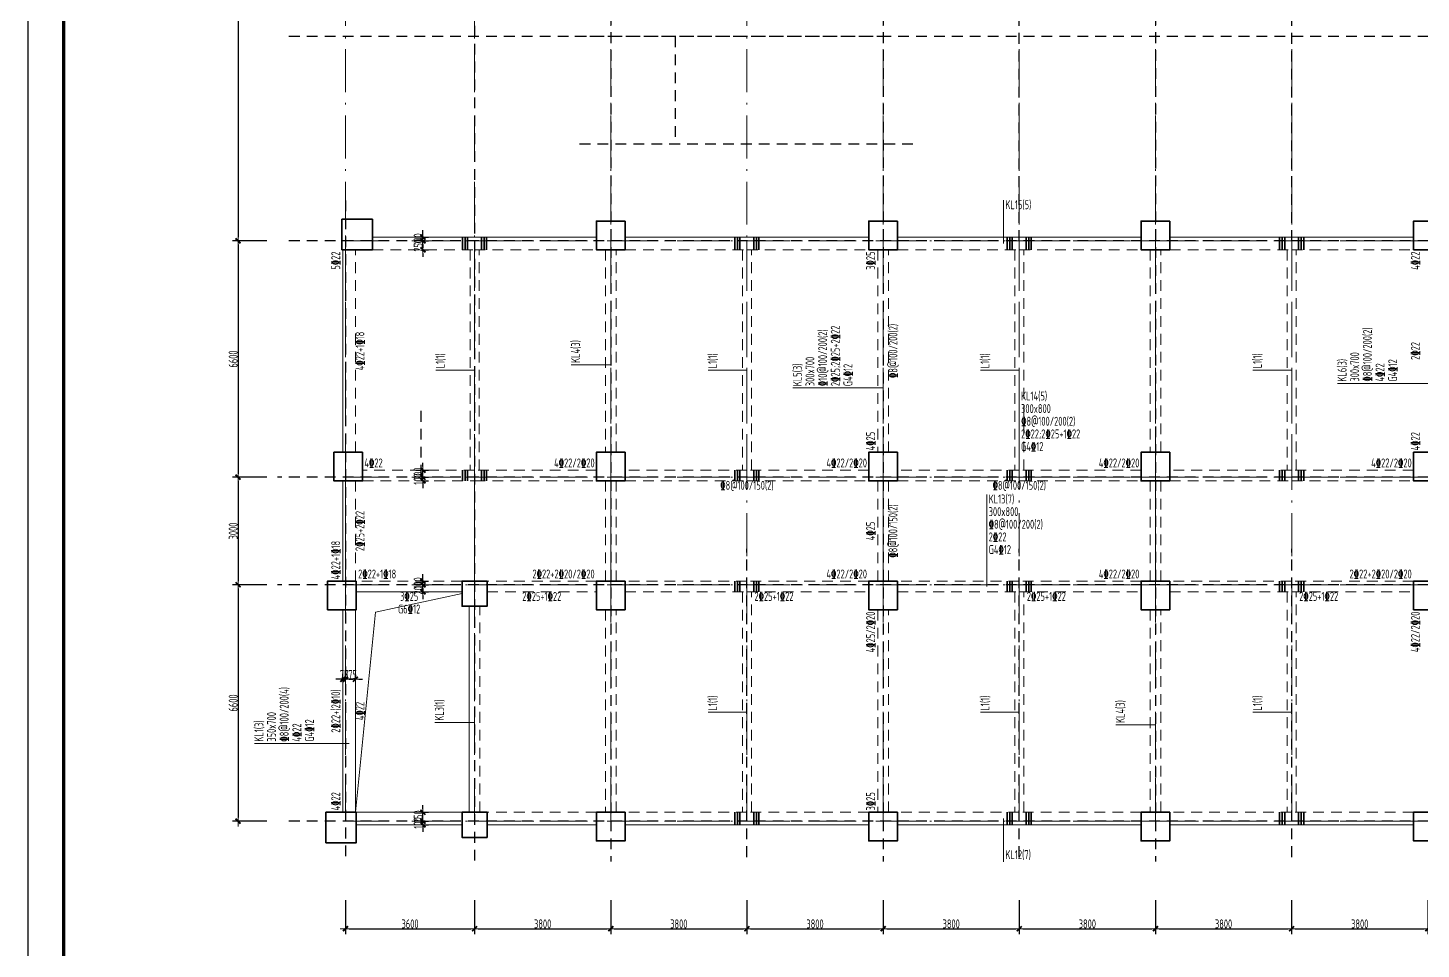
# Model space of a CAD drawing. Header units: millimetres. Extents: x 539196 to 807275, y 431843 to 1156631.
# Drawn here: x 669890 to 708768, y 616789 to 642502 of the extents above; entities that cross this region are included whole.
import ezdxf
from ezdxf.enums import TextEntityAlignment as Align

# ---------------------------------------------------------------- set-up
doc = ezdxf.new("R2010")
doc.units = ezdxf.units.MM
doc.header["$MEASUREMENT"] = 0
for name, pattern in [('DOTE', [2.42, 2, -0.2, 0.02, -0.2]), ('点划线', [1850, 1200, -300, 50, -300]), ('虚线', [500, 300, -200])]:
    doc.linetypes.add(name, pattern=pattern)
doc.layers.add('DOTE', color=1, linetype='DOTE')
doc.layers.add('PUB_TITLE', color=4, linetype='Continuous')
for name, color, linetype, lineweight in [('尺寸标注-梁', 3, 'Continuous', 18), ('板洞边线', 253, 'Continuous', 18), ('梁原位标注', 7, 'Continuous', 18), ('梁名称编号', 2, 'Continuous', 18), ('梁标注引线', 2, 'Continuous', 18), ('梁附加箍筋', 1, 'Continuous', 35), ('梁集中标注', 2, 'Continuous', 18), ('砼柱', 2, 'Continuous', 35), ('砼梁', 4, 'Continuous', 18), ('轴线', 9, '点划线', 18), ('轴线标注', 3, 'Continuous', 18)]:
    doc.layers.add(name, color=color, linetype=linetype, lineweight=lineweight)
doc.styles.add('样式 1_yjk_yjk_yjk_yjk_yjk_yjk_yjk', font='yjkeng.shx', dxfattribs={"width": 0.7, "bigfont": 'yjkchn.shx'})
doc.dimstyles.new('盈建科结构_yjk_yjk_yjk_yjk_yjk_yjk_yjk', dxfattribs={"dimscale": 100, "dimtxt": 2.5, "dimasz": 1, "dimexe": 1.5, "dimexo": 0.625, "dimgap": 0.1, "dimtad": 1, "dimdec": 0, "dimrnd": 1, "dimzin": 0, "dimdsep": 46, "dimtxsty": '样式 1_yjk_yjk_yjk_yjk_yjk_yjk_yjk', "dimblk": '_yjkbk', "dimblk1": 'ARCHTICK', "dimblk2": 'ARCHTICK', "dimcen": 0.09, "dimadec": 0, "dimazin": 0, "dimtfac": 1, "dimtdec": 4, "dimtix": 1, "dimtmove": 2, "dimatfit": 3, "dimfxl": 0, "dimtolj": 1, "dimtzin": 0, "dimarcsym": 0})

# ---------------------------------------------------------------- blocks, each defined once
blk = doc.blocks.new('_yjkbk')
blk.add_line((-1, 0), (1.5, 0))
blk.add_lwpolyline([(-0.7, -0.7, 0.5, 0.5, 0), (0.7, 0.7, 0.5, 0.5, 0)], format="xyseb")
blk = doc.blocks.new('*D137')
at = {"layer": 'Defpoints', "color": 0}
for p in [(678755, 624320), (678755, 624319), (679030, 624319)]:
    blk.add_point(p, dxfattribs=at)
at = {"layer": '尺寸标注-梁', "color": 0, "lineweight": -2}
for p, q in [((678755, 624319), (678755, 624470)), ((679030, 624319), (679030, 624470)), ((678655, 624320), (678555, 624320)), ((679030, 624320), (678755, 624320)), ((679130, 624320), (679230, 624320))]:
    blk.add_line(p, q, dxfattribs=at)
at = {"layer": '尺寸标注-梁', "color": 0, "lineweight": -2, "xscale": 100, "yscale": 100, "zscale": 100}
blk.add_blockref('_yjkbk', (678755, 624320), dxfattribs=at)
at = {"layer": '尺寸标注-梁', "color": 0, "lineweight": -2, "xscale": 100, "yscale": 100, "zscale": 100, "rotation": 180}
blk.add_blockref('_yjkbk', (679030, 624320), dxfattribs=at)
at = {"layer": '尺寸标注-梁', "color": 0, "insert": (678893, 624455), "char_height": 250, "attachment_point": 5, "style": '样式 1_yjk_yjk_yjk_yjk_yjk_yjk_yjk'}
blk.add_mtext('\\A1;275', dxfattribs=at)
blk = doc.blocks.new('_ARCHTICK')
at = {"color": 0, "linetype": 'ByBlock', "const_width": 0.15}
blk.add_lwpolyline([(-0.5, -0.5), (0.5, 0.5)], dxfattribs=at)
blk = doc.blocks.new('*D138')
at = {"layer": 'Defpoints', "color": 0}
for p in [(678680, 624320), (678680, 624319), (678755, 624319)]:
    blk.add_point(p, dxfattribs=at)
at = {"layer": '尺寸标注-梁', "color": 0, "lineweight": -2}
for p, q in [((678680, 624319), (678680, 624470)), ((678755, 624319), (678755, 624470)), ((678580, 624320), (678480, 624320)), ((678755, 624320), (678680, 624320)), ((678855, 624320), (678955, 624320))]:
    blk.add_line(p, q, dxfattribs=at)
at = {"layer": '尺寸标注-梁', "color": 0, "lineweight": -2, "xscale": 100, "yscale": 100, "zscale": 100}
blk.add_blockref('_yjkbk', (678680, 624320), dxfattribs=at)
at = {"layer": '尺寸标注-梁', "color": 0, "lineweight": -2, "xscale": 100, "yscale": 100, "zscale": 100, "rotation": 180}
blk.add_blockref('_yjkbk', (678755, 624320), dxfattribs=at)
at = {"layer": '尺寸标注-梁', "color": 0, "insert": (678718, 624455), "char_height": 250, "attachment_point": 5, "style": '样式 1_yjk_yjk_yjk_yjk_yjk_yjk_yjk'}
blk.add_mtext('\\A1;75', dxfattribs=at)
blk = doc.blocks.new('*D139')
at = {"layer": 'Defpoints', "color": 0}
for p in [(680915, 636559), (680916, 636559), (680915, 636309)]:
    blk.add_point(p, dxfattribs=at)
at = {"layer": '尺寸标注-梁', "color": 0, "lineweight": -2}
for p, q in [((680915, 636559), (681066, 636559)), ((680916, 636659), (680916, 636759)), ((680916, 636309), (680916, 636559)), ((680915, 636309), (681066, 636309)), ((680916, 636209), (680916, 636109))]:
    blk.add_line(p, q, dxfattribs=at)
at = {"layer": '尺寸标注-梁', "color": 0, "lineweight": -2, "xscale": 100, "yscale": 100, "zscale": 100}
for p, rotation in [((680916, 636559), 270), ((680916, 636309), 90)]:
    blk.add_blockref('_yjkbk', p, dxfattribs=dict(at, rotation=rotation))
at = {"layer": '尺寸标注-梁', "color": 0, "insert": (680781, 636434), "char_height": 250, "attachment_point": 5, "rotation": 90, "style": '样式 1_yjk_yjk_yjk_yjk_yjk_yjk_yjk'}
blk.add_mtext('\\A1;250', dxfattribs=at)
blk = doc.blocks.new('*D140')
at = {"layer": 'Defpoints', "color": 0}
for p in [(680915, 636659), (680915, 636559), (680916, 636659)]:
    blk.add_point(p, dxfattribs=at)
at = {"layer": '尺寸标注-梁', "color": 0, "lineweight": -2}
for p, q in [((680916, 636759), (680916, 636859)), ((680915, 636659), (681066, 636659)), ((680915, 636559), (681066, 636559)), ((680916, 636559), (680916, 636659)), ((680916, 636459), (680916, 636359))]:
    blk.add_line(p, q, dxfattribs=at)
at = {"layer": '尺寸标注-梁', "color": 0, "lineweight": -2, "xscale": 100, "yscale": 100, "zscale": 100}
for p, rotation in [((680916, 636659), 270), ((680916, 636559), 90)]:
    blk.add_blockref('_yjkbk', p, dxfattribs=dict(at, rotation=rotation))
at = {"layer": '尺寸标注-梁', "color": 0, "insert": (680781, 636609), "char_height": 250, "attachment_point": 5, "rotation": 90, "style": '样式 1_yjk_yjk_yjk_yjk_yjk_yjk_yjk'}
blk.add_mtext('\\A1;100', dxfattribs=at)
blk = doc.blocks.new('*D141')
at = {"layer": 'Defpoints', "color": 0}
for p in [(680915, 629959), (680915, 629859), (680916, 629959)]:
    blk.add_point(p, dxfattribs=at)
at = {"layer": '尺寸标注-梁', "color": 0, "lineweight": -2}
for p, q in [((680915, 629959), (681066, 629959)), ((680915, 629859), (681066, 629859)), ((680916, 630059), (680916, 630159)), ((680916, 629859), (680916, 629959)), ((680916, 629759), (680916, 629659))]:
    blk.add_line(p, q, dxfattribs=at)
at = {"layer": '尺寸标注-梁', "color": 0, "lineweight": -2, "xscale": 100, "yscale": 100, "zscale": 100}
for p, rotation in [((680916, 629959), 270), ((680916, 629859), 90)]:
    blk.add_blockref('_yjkbk', p, dxfattribs=dict(at, rotation=rotation))
at = {"layer": '尺寸标注-梁', "color": 0, "insert": (680781, 629909), "char_height": 250, "attachment_point": 5, "rotation": 90, "style": '样式 1_yjk_yjk_yjk_yjk_yjk_yjk_yjk'}
blk.add_mtext('\\A1;100', dxfattribs=at)
blk = doc.blocks.new('*D142')
at = {"layer": 'Defpoints', "color": 0}
for p in [(680915, 630159), (680915, 629959), (680916, 630159)]:
    blk.add_point(p, dxfattribs=at)
at = {"layer": '尺寸标注-梁', "color": 0, "lineweight": -2}
for p, q in [((680916, 630259), (680916, 630359)), ((680915, 630159), (681066, 630159)), ((680915, 629959), (681066, 629959)), ((680916, 629959), (680916, 630159)), ((680916, 629859), (680916, 629759))]:
    blk.add_line(p, q, dxfattribs=at)
at = {"layer": '尺寸标注-梁', "color": 0, "lineweight": -2, "xscale": 100, "yscale": 100, "zscale": 100}
for p, rotation in [((680916, 630159), 270), ((680916, 629959), 90)]:
    blk.add_blockref('_yjkbk', p, dxfattribs=dict(at, rotation=rotation))
at = {"layer": '尺寸标注-梁', "color": 0, "insert": (680781, 630059), "char_height": 250, "attachment_point": 5, "rotation": 90, "style": '样式 1_yjk_yjk_yjk_yjk_yjk_yjk_yjk'}
blk.add_mtext('\\A1;200', dxfattribs=at)
blk = doc.blocks.new('*D143')
at = {"layer": 'Defpoints', "color": 0}
for p in [(680915, 626959), (680915, 626759), (680916, 626959)]:
    blk.add_point(p, dxfattribs=at)
at = {"layer": '尺寸标注-梁', "color": 0, "lineweight": -2}
for p, q in [((680916, 627059), (680916, 627159)), ((680915, 626959), (681066, 626959)), ((680915, 626759), (681066, 626759)), ((680916, 626759), (680916, 626959)), ((680916, 626659), (680916, 626559))]:
    blk.add_line(p, q, dxfattribs=at)
at = {"layer": '尺寸标注-梁', "color": 0, "lineweight": -2, "xscale": 100, "yscale": 100, "zscale": 100}
for p, rotation in [((680916, 626959), 270), ((680916, 626759), 90)]:
    blk.add_blockref('_yjkbk', p, dxfattribs=dict(at, rotation=rotation))
at = {"layer": '尺寸标注-梁', "color": 0, "insert": (680781, 626859), "char_height": 250, "attachment_point": 5, "rotation": 90, "style": '样式 1_yjk_yjk_yjk_yjk_yjk_yjk_yjk'}
blk.add_mtext('\\A1;200', dxfattribs=at)
blk = doc.blocks.new('*D144')
at = {"layer": 'Defpoints', "color": 0}
for p in [(680915, 627059), (680915, 626959), (680916, 627059)]:
    blk.add_point(p, dxfattribs=at)
at = {"layer": '尺寸标注-梁', "color": 0, "lineweight": -2}
for p, q in [((680916, 627159), (680916, 627259)), ((680915, 627059), (681066, 627059)), ((680915, 626959), (681066, 626959)), ((680916, 626959), (680916, 627059)), ((680916, 626859), (680916, 626759))]:
    blk.add_line(p, q, dxfattribs=at)
at = {"layer": '尺寸标注-梁', "color": 0, "lineweight": -2, "xscale": 100, "yscale": 100, "zscale": 100}
for p, rotation in [((680916, 627059), 270), ((680916, 626959), 90)]:
    blk.add_blockref('_yjkbk', p, dxfattribs=dict(at, rotation=rotation))
at = {"layer": '尺寸标注-梁', "color": 0, "insert": (680781, 627009), "char_height": 250, "attachment_point": 5, "rotation": 90, "style": '样式 1_yjk_yjk_yjk_yjk_yjk_yjk_yjk'}
blk.add_mtext('\\A1;100', dxfattribs=at)
blk = doc.blocks.new('*D145')
at = {"layer": 'Defpoints', "color": 0}
for p in [(680915, 620359), (680915, 620259), (680916, 620359)]:
    blk.add_point(p, dxfattribs=at)
at = {"layer": '尺寸标注-梁', "color": 0, "lineweight": -2}
for p, q in [((680916, 620459), (680916, 620559)), ((680915, 620359), (681066, 620359)), ((680915, 620259), (681066, 620259)), ((680916, 620259), (680916, 620359)), ((680916, 620159), (680916, 620059))]:
    blk.add_line(p, q, dxfattribs=at)
at = {"layer": '尺寸标注-梁', "color": 0, "lineweight": -2, "xscale": 100, "yscale": 100, "zscale": 100}
for p, rotation in [((680916, 620359), 270), ((680916, 620259), 90)]:
    blk.add_blockref('_yjkbk', p, dxfattribs=dict(at, rotation=rotation))
at = {"layer": '尺寸标注-梁', "color": 0, "insert": (680781, 620309), "char_height": 250, "attachment_point": 5, "rotation": 90, "style": '样式 1_yjk_yjk_yjk_yjk_yjk_yjk_yjk'}
blk.add_mtext('\\A1;100', dxfattribs=at)
blk = doc.blocks.new('*D146')
at = {"layer": 'Defpoints', "color": 0}
for p in [(680915, 620609), (680916, 620609), (680915, 620359)]:
    blk.add_point(p, dxfattribs=at)
at = {"layer": '尺寸标注-梁', "color": 0, "lineweight": -2}
for p, q in [((680915, 620609), (681066, 620609)), ((680916, 620709), (680916, 620809)), ((680916, 620359), (680916, 620609)), ((680915, 620359), (681066, 620359)), ((680916, 620259), (680916, 620159))]:
    blk.add_line(p, q, dxfattribs=at)
at = {"layer": '尺寸标注-梁', "color": 0, "lineweight": -2, "xscale": 100, "yscale": 100, "zscale": 100}
for p, rotation in [((680916, 620609), 270), ((680916, 620359), 90)]:
    blk.add_blockref('_yjkbk', p, dxfattribs=dict(at, rotation=rotation))
at = {"layer": '尺寸标注-梁', "color": 0, "insert": (680781, 620484), "char_height": 250, "attachment_point": 5, "rotation": 90, "style": '样式 1_yjk_yjk_yjk_yjk_yjk_yjk_yjk'}
blk.add_mtext('\\A1;250', dxfattribs=at)
blk = doc.blocks.new('*D151')
at = {"layer": 'Defpoints', "color": 0}
for p in [(678755, 620359), (682355, 620359), (682355, 617359)]:
    blk.add_point(p, dxfattribs=at)
at = {"layer": '轴线标注', "color": 0, "lineweight": -2}
for p, q in [((678755, 618159), (678755, 617209)), ((682355, 618159), (682355, 617209)), ((678855, 617359), (682255, 617359))]:
    blk.add_line(p, q, dxfattribs=at)
at = {"layer": '轴线标注', "color": 0, "lineweight": -2, "xscale": 100, "yscale": 100, "zscale": 100, "rotation": 180}
blk.add_blockref('_yjkbk', (678755, 617359), dxfattribs=at)
at = {"layer": '轴线标注', "color": 0, "lineweight": -2, "xscale": 100, "yscale": 100, "zscale": 100}
blk.add_blockref('_yjkbk', (682355, 617359), dxfattribs=at)
at = {"layer": '轴线标注', "color": 0, "insert": (680555, 617494), "char_height": 250, "attachment_point": 5, "style": '样式 1_yjk_yjk_yjk_yjk_yjk_yjk_yjk'}
blk.add_mtext('\\A1;3600', dxfattribs=at)
blk = doc.blocks.new('*D153')
at = {"layer": 'Defpoints', "color": 0}
for p in [(682355, 620359), (686155, 620359), (686155, 617359)]:
    blk.add_point(p, dxfattribs=at)
at = {"layer": '轴线标注', "color": 0, "lineweight": -2}
for p, q in [((682355, 618159), (682355, 617209)), ((686155, 618159), (686155, 617209)), ((682455, 617359), (686055, 617359))]:
    blk.add_line(p, q, dxfattribs=at)
at = {"layer": '轴线标注', "color": 0, "lineweight": -2, "xscale": 100, "yscale": 100, "zscale": 100, "rotation": 180}
blk.add_blockref('_yjkbk', (682355, 617359), dxfattribs=at)
at = {"layer": '轴线标注', "color": 0, "lineweight": -2, "xscale": 100, "yscale": 100, "zscale": 100}
blk.add_blockref('_yjkbk', (686155, 617359), dxfattribs=at)
at = {"layer": '轴线标注', "color": 0, "insert": (684255, 617494), "char_height": 250, "attachment_point": 5, "style": '样式 1_yjk_yjk_yjk_yjk_yjk_yjk_yjk'}
blk.add_mtext('\\A1;3800', dxfattribs=at)
blk = doc.blocks.new('*D155')
at = {"layer": 'Defpoints', "color": 0}
for p in [(686155, 620359), (689955, 620359), (689955, 617359)]:
    blk.add_point(p, dxfattribs=at)
at = {"layer": '轴线标注', "color": 0, "lineweight": -2}
for p, q in [((686155, 618159), (686155, 617209)), ((689955, 618159), (689955, 617209)), ((686255, 617359), (689855, 617359))]:
    blk.add_line(p, q, dxfattribs=at)
at = {"layer": '轴线标注', "color": 0, "lineweight": -2, "xscale": 100, "yscale": 100, "zscale": 100, "rotation": 180}
blk.add_blockref('_yjkbk', (686155, 617359), dxfattribs=at)
at = {"layer": '轴线标注', "color": 0, "lineweight": -2, "xscale": 100, "yscale": 100, "zscale": 100}
blk.add_blockref('_yjkbk', (689955, 617359), dxfattribs=at)
at = {"layer": '轴线标注', "color": 0, "insert": (688055, 617494), "char_height": 250, "attachment_point": 5, "style": '样式 1_yjk_yjk_yjk_yjk_yjk_yjk_yjk'}
blk.add_mtext('\\A1;3800', dxfattribs=at)
blk = doc.blocks.new('*D157')
at = {"layer": 'Defpoints', "color": 0}
for p in [(689955, 620359), (693755, 620359), (693755, 617359)]:
    blk.add_point(p, dxfattribs=at)
at = {"layer": '轴线标注', "color": 0, "lineweight": -2}
for p, q in [((689955, 618159), (689955, 617209)), ((693755, 618159), (693755, 617209)), ((690055, 617359), (693655, 617359))]:
    blk.add_line(p, q, dxfattribs=at)
at = {"layer": '轴线标注', "color": 0, "lineweight": -2, "xscale": 100, "yscale": 100, "zscale": 100, "rotation": 180}
blk.add_blockref('_yjkbk', (689955, 617359), dxfattribs=at)
at = {"layer": '轴线标注', "color": 0, "lineweight": -2, "xscale": 100, "yscale": 100, "zscale": 100}
blk.add_blockref('_yjkbk', (693755, 617359), dxfattribs=at)
at = {"layer": '轴线标注', "color": 0, "insert": (691855, 617494), "char_height": 250, "attachment_point": 5, "style": '样式 1_yjk_yjk_yjk_yjk_yjk_yjk_yjk'}
blk.add_mtext('\\A1;3800', dxfattribs=at)
blk = doc.blocks.new('*D159')
at = {"layer": 'Defpoints', "color": 0}
for p in [(693755, 620359), (697555, 620359), (697555, 617359)]:
    blk.add_point(p, dxfattribs=at)
at = {"layer": '轴线标注', "color": 0, "lineweight": -2}
for p, q in [((693755, 618159), (693755, 617209)), ((697555, 618159), (697555, 617209)), ((693855, 617359), (697455, 617359))]:
    blk.add_line(p, q, dxfattribs=at)
at = {"layer": '轴线标注', "color": 0, "lineweight": -2, "xscale": 100, "yscale": 100, "zscale": 100, "rotation": 180}
blk.add_blockref('_yjkbk', (693755, 617359), dxfattribs=at)
at = {"layer": '轴线标注', "color": 0, "lineweight": -2, "xscale": 100, "yscale": 100, "zscale": 100}
blk.add_blockref('_yjkbk', (697555, 617359), dxfattribs=at)
at = {"layer": '轴线标注', "color": 0, "insert": (695655, 617494), "char_height": 250, "attachment_point": 5, "style": '样式 1_yjk_yjk_yjk_yjk_yjk_yjk_yjk'}
blk.add_mtext('\\A1;3800', dxfattribs=at)
blk = doc.blocks.new('*D161')
at = {"layer": 'Defpoints', "color": 0}
for p in [(697555, 620359), (701355, 620359), (701355, 617359)]:
    blk.add_point(p, dxfattribs=at)
at = {"layer": '轴线标注', "color": 0, "lineweight": -2}
for p, q in [((697555, 618159), (697555, 617209)), ((701355, 618159), (701355, 617209)), ((697655, 617359), (701255, 617359))]:
    blk.add_line(p, q, dxfattribs=at)
at = {"layer": '轴线标注', "color": 0, "lineweight": -2, "xscale": 100, "yscale": 100, "zscale": 100, "rotation": 180}
blk.add_blockref('_yjkbk', (697555, 617359), dxfattribs=at)
at = {"layer": '轴线标注', "color": 0, "lineweight": -2, "xscale": 100, "yscale": 100, "zscale": 100}
blk.add_blockref('_yjkbk', (701355, 617359), dxfattribs=at)
at = {"layer": '轴线标注', "color": 0, "insert": (699455, 617494), "char_height": 250, "attachment_point": 5, "style": '样式 1_yjk_yjk_yjk_yjk_yjk_yjk_yjk'}
blk.add_mtext('\\A1;3800', dxfattribs=at)
blk = doc.blocks.new('*D163')
at = {"layer": 'Defpoints', "color": 0}
for p in [(701355, 620359), (705155, 620359), (705155, 617359)]:
    blk.add_point(p, dxfattribs=at)
at = {"layer": '轴线标注', "color": 0, "lineweight": -2}
for p, q in [((701355, 618159), (701355, 617209)), ((705155, 618159), (705155, 617209)), ((701455, 617359), (705055, 617359))]:
    blk.add_line(p, q, dxfattribs=at)
at = {"layer": '轴线标注', "color": 0, "lineweight": -2, "xscale": 100, "yscale": 100, "zscale": 100, "rotation": 180}
blk.add_blockref('_yjkbk', (701355, 617359), dxfattribs=at)
at = {"layer": '轴线标注', "color": 0, "lineweight": -2, "xscale": 100, "yscale": 100, "zscale": 100}
blk.add_blockref('_yjkbk', (705155, 617359), dxfattribs=at)
at = {"layer": '轴线标注', "color": 0, "insert": (703255, 617494), "char_height": 250, "attachment_point": 5, "style": '样式 1_yjk_yjk_yjk_yjk_yjk_yjk_yjk'}
blk.add_mtext('\\A1;3800', dxfattribs=at)
blk = doc.blocks.new('*D165')
at = {"layer": 'Defpoints', "color": 0}
for p in [(705155, 620359), (708955, 620359), (708955, 617359)]:
    blk.add_point(p, dxfattribs=at)
at = {"layer": '轴线标注', "color": 0, "lineweight": -2}
for p, q in [((705155, 618159), (705155, 617209)), ((708955, 618159), (708955, 617209)), ((705255, 617359), (708855, 617359))]:
    blk.add_line(p, q, dxfattribs=at)
at = {"layer": '轴线标注', "color": 0, "lineweight": -2, "xscale": 100, "yscale": 100, "zscale": 100, "rotation": 180}
blk.add_blockref('_yjkbk', (705155, 617359), dxfattribs=at)
at = {"layer": '轴线标注', "color": 0, "lineweight": -2, "xscale": 100, "yscale": 100, "zscale": 100}
blk.add_blockref('_yjkbk', (708955, 617359), dxfattribs=at)
at = {"layer": '轴线标注', "color": 0, "insert": (707055, 617494), "char_height": 250, "attachment_point": 5, "style": '样式 1_yjk_yjk_yjk_yjk_yjk_yjk_yjk'}
blk.add_mtext('\\A1;3800', dxfattribs=at)
blk = doc.blocks.new('*D177')
at = {"layer": 'Defpoints', "color": 0}
for p in [(678755, 657559), (675755, 636559), (678755, 636559)]:
    blk.add_point(p, dxfattribs=at)
at = {"layer": '轴线标注', "color": 0, "lineweight": -2}
for p, q in [((676555, 657559), (675605, 657559)), ((675755, 657459), (675755, 636659)), ((676555, 636559), (675605, 636559))]:
    blk.add_line(p, q, dxfattribs=at)
at = {"layer": '轴线标注', "color": 0, "lineweight": -2, "xscale": 100, "yscale": 100, "zscale": 100}
for p, rotation in [((675755, 657559), 90), ((675755, 636559), 270)]:
    blk.add_blockref('_yjkbk', p, dxfattribs=dict(at, rotation=rotation))
at = {"layer": '轴线标注', "color": 0, "insert": (675620, 647059), "char_height": 250, "attachment_point": 5, "rotation": 90, "style": '样式 1_yjk_yjk_yjk_yjk_yjk_yjk_yjk'}
blk.add_mtext('\\A1;21000', dxfattribs=at)
blk = doc.blocks.new('*D179')
at = {"layer": 'Defpoints', "color": 0}
for p in [(678755, 636559), (675755, 629959), (678755, 629959)]:
    blk.add_point(p, dxfattribs=at)
at = {"layer": '轴线标注', "color": 0, "lineweight": -2}
for p, q in [((676555, 636559), (675605, 636559)), ((675755, 636459), (675755, 630059)), ((676555, 629959), (675605, 629959))]:
    blk.add_line(p, q, dxfattribs=at)
at = {"layer": '轴线标注', "color": 0, "lineweight": -2, "xscale": 100, "yscale": 100, "zscale": 100}
for p, rotation in [((675755, 636559), 90), ((675755, 629959), 270)]:
    blk.add_blockref('_yjkbk', p, dxfattribs=dict(at, rotation=rotation))
at = {"layer": '轴线标注', "color": 0, "insert": (675620, 633259), "char_height": 250, "attachment_point": 5, "rotation": 90, "style": '样式 1_yjk_yjk_yjk_yjk_yjk_yjk_yjk'}
blk.add_mtext('\\A1;6600', dxfattribs=at)
blk = doc.blocks.new('*D181')
at = {"layer": 'Defpoints', "color": 0}
for p in [(678755, 629959), (675755, 626959), (678755, 626959)]:
    blk.add_point(p, dxfattribs=at)
at = {"layer": '轴线标注', "color": 0, "lineweight": -2}
for p, q in [((676555, 629959), (675605, 629959)), ((675755, 629859), (675755, 627059)), ((676555, 626959), (675605, 626959))]:
    blk.add_line(p, q, dxfattribs=at)
at = {"layer": '轴线标注', "color": 0, "lineweight": -2, "xscale": 100, "yscale": 100, "zscale": 100}
for p, rotation in [((675755, 629959), 90), ((675755, 626959), 270)]:
    blk.add_blockref('_yjkbk', p, dxfattribs=dict(at, rotation=rotation))
at = {"layer": '轴线标注', "color": 0, "insert": (675620, 628459), "char_height": 250, "attachment_point": 5, "rotation": 90, "style": '样式 1_yjk_yjk_yjk_yjk_yjk_yjk_yjk'}
blk.add_mtext('\\A1;3000', dxfattribs=at)
blk = doc.blocks.new('*D183')
at = {"layer": 'Defpoints', "color": 0}
for p in [(678755, 626959), (675755, 620359), (678755, 620359)]:
    blk.add_point(p, dxfattribs=at)
at = {"layer": '轴线标注', "color": 0, "lineweight": -2}
for p, q in [((676555, 626959), (675605, 626959)), ((675755, 626859), (675755, 620459)), ((676555, 620359), (675605, 620359))]:
    blk.add_line(p, q, dxfattribs=at)
at = {"layer": '轴线标注', "color": 0, "lineweight": -2, "xscale": 100, "yscale": 100, "zscale": 100}
for p, rotation in [((675755, 626959), 90), ((675755, 620359), 270)]:
    blk.add_blockref('_yjkbk', p, dxfattribs=dict(at, rotation=rotation))
at = {"layer": '轴线标注', "color": 0, "insert": (675620, 623659), "char_height": 250, "attachment_point": 5, "rotation": 90, "style": '样式 1_yjk_yjk_yjk_yjk_yjk_yjk_yjk'}
blk.add_mtext('\\A1;6600', dxfattribs=at)
blk = doc.blocks.new('jzzw')
at = {"layer": 'DOTE', "color": 1, "linetype": '虚线'}
for p, q in [((928786, 890469), (928786, 834829)), ((932586, 852149), (932586, 890469)), ((936386, 890469), (936386, 834829)), ((940186, 852149), (940186, 890469)), ((917386, 873149), (917386, 834829)), ((921186, 872969), (921186, 834829)), ((952506, 857849), (912186, 857849)), ((928906, 857849), (920186, 857849)), ((922986, 857849), (922986, 854849)), ((929618, 854849), (920186, 854849)), ((913786, 853271), (913786, 834829)), ((913786, 853271), (913786, 834829)), ((913786, 853271), (913786, 834829)), ((952506, 852149), (912186, 852149)), ((915886, 847399), (915886, 845549)), ((952506, 845549), (911886, 845549)), ((952506, 845549), (911886, 845549)), ((924986, 834949), (924986, 843549)), ((932586, 834949), (932586, 843549)), ((940186, 834949), (940186, 843549)), ((952506, 842549), (911886, 842549)), ((952506, 842549), (911886, 842549)), ((952506, 835949), (912186, 835949)), ((952506, 835949), (912186, 835949)), ((952506, 835949), (912186, 835949)), ((952506, 835949), (912186, 835949))]:
    blk.add_line(p, q, dxfattribs=at)

msp = doc.modelspace()

# ---------------------------------------------------------------- linework, layer by layer
at = {"layer": 'PUB_TITLE'}
msp.add_lwpolyline([(669890.4, 600043), (729290.4, 600043), (729290.4, 684143), (669890.4, 684143)], close=True, dxfattribs=at)
at = {"layer": 'PUB_TITLE', "const_width": 100}
msp.add_lwpolyline([(670890.4, 601043), (728290.4, 601043), (728290.4, 681643), (670890.4, 681643)], close=True, dxfattribs=at)
at = {"layer": '板洞边线'}
for p, q in [((679055.4, 626259.2), (679055.4, 626759.2)), ((682005.4, 626716.3), (679591.7, 626198)), ((682005.4, 626759.2), (682005.4, 626716.3)), ((679030.4, 626259.2), (679055.4, 626259.2)), ((679591.7, 626198), (679030.4, 620609.2))]:
    msp.add_line(p, q, dxfattribs=at)
at = {"layer": '梁标注引线'}
for p, q in [((697118.4, 636484.2), (697118.4, 637691.7)), ((682355.4, 632948.6), (681272.9, 632948.6)), ((686155.4, 633101.1), (685047.9, 633101.1)), ((689955.4, 632948.6), (688872.9, 632948.6)), ((697555.4, 632948.6), (696472.9, 632948.6)), ((705155.4, 632948.6), (704072.9, 632948.6)), ((708955.4, 632579.4), (706436.9, 632579.4)), ((693755.4, 632451.5), (691236.9, 632451.5)), ((697555.4, 630009.2), (697555.4, 632352.7)), ((696650.6, 626909.2), (696650.6, 629477.7)), ((689955.4, 623398.6), (688872.9, 623398.6)), ((697555.4, 623398.6), (696472.9, 623398.6)), ((705155.4, 623398.6), (704072.9, 623398.6)), ((682355.4, 623114.5), (681247.9, 623114.5)), ((701355.4, 623051.1), (700247.9, 623051.1)), ((678855.4, 622529.4), (676211.9, 622529.4)), ((697118.4, 620434.2), (697118.4, 619226.7))]:
    msp.add_line(p, q, dxfattribs=at)
at = {"layer": '梁附加箍筋'}
for p, q in [((682020.4, 636309.2), (682020.4, 636659.2)), ((682090.4, 636309.2), (682090.4, 636659.2)), ((682160.4, 636309.2), (682160.4, 636659.2)), ((682550.4, 636309.2), (682550.4, 636659.2)), ((682620.4, 636309.2), (682620.4, 636659.2)), ((682690.4, 636309.2), (682690.4, 636659.2)), ((689620.4, 636309.2), (689620.4, 636659.2)), ((689690.4, 636309.2), (689690.4, 636659.2)), ((689760.4, 636309.2), (689760.4, 636659.2)), ((690150.4, 636309.2), (690150.4, 636659.2)), ((690220.4, 636309.2), (690220.4, 636659.2)), ((690290.4, 636309.2), (690290.4, 636659.2)), ((697220.4, 636309.2), (697220.4, 636659.2)), ((697290.4, 636309.2), (697290.4, 636659.2)), ((697360.4, 636309.2), (697360.4, 636659.2)), ((697750.4, 636309.2), (697750.4, 636659.2)), ((697820.4, 636309.2), (697820.4, 636659.2)), ((697890.4, 636309.2), (697890.4, 636659.2)), ((704820.4, 636309.2), (704820.4, 636659.2)), ((704890.4, 636309.2), (704890.4, 636659.2)), ((704960.4, 636309.2), (704960.4, 636659.2)), ((705350.4, 636309.2), (705350.4, 636659.2)), ((705420.4, 636309.2), (705420.4, 636659.2)), ((705490.4, 636309.2), (705490.4, 636659.2)), ((682020.4, 629859.2), (682020.4, 630159.2)), ((682090.4, 629859.2), (682090.4, 630159.2)), ((682160.4, 629859.2), (682160.4, 630159.2)), ((682550.4, 629859.2), (682550.4, 630159.2)), ((682620.4, 629859.2), (682620.4, 630159.2)), ((682690.4, 629859.2), (682690.4, 630159.2)), ((689620.4, 629859.2), (689620.4, 630159.2)), ((689690.4, 629859.2), (689690.4, 630159.2)), ((689760.4, 629859.2), (689760.4, 630159.2)), ((690150.4, 629859.2), (690150.4, 630159.2)), ((690220.4, 629859.2), (690220.4, 630159.2)), ((690290.4, 629859.2), (690290.4, 630159.2)), ((697220.4, 629859.2), (697220.4, 630159.2)), ((697290.4, 629859.2), (697290.4, 630159.2)), ((697360.4, 629859.2), (697360.4, 630159.2)), ((697750.4, 629859.2), (697750.4, 630159.2)), ((697820.4, 629859.2), (697820.4, 630159.2)), ((697890.4, 629859.2), (697890.4, 630159.2)), ((704820.4, 629859.2), (704820.4, 630159.2)), ((704890.4, 629859.2), (704890.4, 630159.2)), ((704960.4, 629859.2), (704960.4, 630159.2)), ((705350.4, 629859.2), (705350.4, 630159.2)), ((705420.4, 629859.2), (705420.4, 630159.2)), ((705490.4, 629859.2), (705490.4, 630159.2)), ((689620.4, 626759.2), (689620.4, 627059.2)), ((689690.4, 626759.2), (689690.4, 627059.2)), ((689760.4, 626759.2), (689760.4, 627059.2)), ((690150.4, 626759.2), (690150.4, 627059.2)), ((690220.4, 626759.2), (690220.4, 627059.2)), ((690290.4, 626759.2), (690290.4, 627059.2)), ((697220.4, 626759.2), (697220.4, 627059.2)), ((697290.4, 626759.2), (697290.4, 627059.2)), ((697360.4, 626759.2), (697360.4, 627059.2)), ((697750.4, 626759.2), (697750.4, 627059.2)), ((697820.4, 626759.2), (697820.4, 627059.2)), ((697890.4, 626759.2), (697890.4, 627059.2)), ((704820.4, 626759.2), (704820.4, 627059.2)), ((704890.4, 626759.2), (704890.4, 627059.2)), ((704960.4, 626759.2), (704960.4, 627059.2)), ((705350.4, 626759.2), (705350.4, 627059.2)), ((705420.4, 626759.2), (705420.4, 627059.2)), ((705490.4, 626759.2), (705490.4, 627059.2)), ((689620.4, 620259.2), (689620.4, 620609.2)), ((689690.4, 620259.2), (689690.4, 620609.2)), ((689760.4, 620259.2), (689760.4, 620609.2)), ((690150.4, 620259.2), (690150.4, 620609.2)), ((690220.4, 620259.2), (690220.4, 620609.2)), ((690290.4, 620259.2), (690290.4, 620609.2)), ((697220.4, 620259.2), (697220.4, 620609.2)), ((697290.4, 620259.2), (697290.4, 620609.2)), ((697360.4, 620259.2), (697360.4, 620609.2)), ((697750.4, 620259.2), (697750.4, 620609.2)), ((697820.4, 620259.2), (697820.4, 620609.2)), ((697890.4, 620259.2), (697890.4, 620609.2)), ((704820.4, 620259.2), (704820.4, 620609.2)), ((704890.4, 620259.2), (704890.4, 620609.2)), ((704960.4, 620259.2), (704960.4, 620609.2)), ((705350.4, 620259.2), (705350.4, 620609.2)), ((705420.4, 620259.2), (705420.4, 620609.2)), ((705490.4, 620259.2), (705490.4, 620609.2))]:
    msp.add_line(p, q, dxfattribs=at)
at = {"layer": '砼柱'}
for points in [[(679505.4, 637159.2), (678655.4, 637159.2), (678655.4, 636309.2), (679505.4, 636309.2)], [(686555.4, 637109.2), (685755.4, 637109.2), (685755.4, 636309.2), (686555.4, 636309.2)], [(694155.4, 637109.2), (693355.4, 637109.2), (693355.4, 636309.2), (694155.4, 636309.2)], [(701755.4, 637109.2), (700955.4, 637109.2), (700955.4, 636309.2), (701755.4, 636309.2)], [(709355.4, 637109.2), (708555.4, 637109.2), (708555.4, 636309.2), (709355.4, 636309.2)], [(679230.4, 630659.2), (678430.4, 630659.2), (678430.4, 629859.2), (679230.4, 629859.2)], [(686555.4, 630659.2), (685755.4, 630659.2), (685755.4, 629859.2), (686555.4, 629859.2)], [(694155.4, 630659.2), (693355.4, 630659.2), (693355.4, 629859.2), (694155.4, 629859.2)], [(701755.4, 630659.2), (700955.4, 630659.2), (700955.4, 629859.2), (701755.4, 629859.2)], [(709355.4, 630659.2), (708555.4, 630659.2), (708555.4, 629859.2), (709355.4, 629859.2)], [(679055.4, 627059.2), (678255.4, 627059.2), (678255.4, 626259.2), (679055.4, 626259.2)], [(682705.4, 627059.2), (682005.4, 627059.2), (682005.4, 626359.2), (682705.4, 626359.2)], [(686555.4, 627059.2), (685755.4, 627059.2), (685755.4, 626259.2), (686555.4, 626259.2)], [(694155.4, 627059.2), (693355.4, 627059.2), (693355.4, 626259.2), (694155.4, 626259.2)], [(701755.4, 627059.2), (700955.4, 627059.2), (700955.4, 626259.2), (701755.4, 626259.2)], [(709355.4, 627059.2), (708555.4, 627059.2), (708555.4, 626259.2), (709355.4, 626259.2)], [(679055.4, 620609.2), (678205.4, 620609.2), (678205.4, 619759.2), (679055.4, 619759.2)], [(682705.4, 620609.2), (682005.4, 620609.2), (682005.4, 619909.2), (682705.4, 619909.2)], [(686555.4, 620609.2), (685755.4, 620609.2), (685755.4, 619809.2), (686555.4, 619809.2)], [(694155.4, 620609.2), (693355.4, 620609.2), (693355.4, 619809.2), (694155.4, 619809.2)], [(701755.4, 620609.2), (700955.4, 620609.2), (700955.4, 619809.2), (701755.4, 619809.2)], [(709355.4, 620609.2), (708555.4, 620609.2), (708555.4, 619809.2), (709355.4, 619809.2)]]:
    msp.add_lwpolyline(points, close=True, dxfattribs=at)
at = {"layer": '砼梁'}
for p, q in [((682355.4, 636659.2), (679505.4, 636659.2)), ((685755.4, 636659.2), (682355.4, 636659.2)), ((689955.4, 636659.2), (686555.4, 636659.2)), ((693355.4, 636659.2), (689955.4, 636659.2)), ((697555.4, 636659.2), (694155.4, 636659.2)), ((700955.4, 636659.2), (697555.4, 636659.2)), ((705155.4, 636659.2), (701755.4, 636659.2)), ((708555.4, 636659.2), (705155.4, 636659.2)), ((678680.4, 636309.2), (678680.4, 630659.2)), ((678680.4, 629859.2), (678680.4, 627059.2)), ((679055.4, 626759.2), (682005.4, 626759.2)), ((682205.4, 626359.2), (682205.4, 620609.2)), ((678680.4, 626259.2), (678680.4, 620609.2)), ((679030.4, 620609.2), (679030.4, 626259.2)), ((682005.4, 620609.2), (679055.4, 620609.2)), ((679055.4, 620259.2), (682005.4, 620259.2)), ((682705.4, 620259.2), (685755.4, 620259.2)), ((686555.4, 620259.2), (689955.4, 620259.2)), ((689955.4, 620259.2), (693355.4, 620259.2)), ((694155.4, 620259.2), (697555.4, 620259.2)), ((697555.4, 620259.2), (700955.4, 620259.2)), ((701755.4, 620259.2), (705155.4, 620259.2)), ((705155.4, 620259.2), (708555.4, 620259.2))]:
    msp.add_line(p, q, dxfattribs=at)
at = {"layer": '砼梁', "linetype": '虚线'}
for p, q in [((679030.4, 630659.2), (679030.4, 636309.2)), ((679505.4, 636309.2), (682355.4, 636309.2)), ((682230.4, 636309.2), (682230.4, 630159.2)), ((682355.5, 636309.2), (685755.4, 636309.2)), ((682480.4, 630159.2), (682480.4, 636309.2)), ((686005.4, 636309.2), (686005.4, 630659.2)), ((686305.4, 630659.2), (686305.4, 636309.2)), ((686555.4, 636309.2), (689955.4, 636309.2)), ((689830.4, 636309.2), (689830.4, 630159.2)), ((689955.5, 636309.2), (693355.4, 636309.2)), ((690080.4, 630159.2), (690080.4, 636309.2)), ((693605.4, 636309.2), (693605.4, 630659.2)), ((693905.4, 630659.2), (693905.4, 636309.2)), ((694155.4, 636309.2), (697555.4, 636309.2)), ((697430.4, 636309.2), (697430.4, 630159.2)), ((697555.5, 636309.2), (700955.4, 636309.2)), ((697680.4, 630159.2), (697680.4, 636309.2)), ((701205.4, 636309.2), (701205.4, 630659.2)), ((701505.4, 630659.2), (701505.4, 636309.2)), ((701755.4, 636309.2), (705155.4, 636309.2)), ((705030.4, 636309.2), (705030.4, 630159.2)), ((705155.5, 636309.2), (708555.4, 636309.2)), ((705280.4, 630159.2), (705280.4, 636309.2)), ((679030.4, 627059.2), (679030.4, 629859.2)), ((682355.4, 630159.2), (679230.4, 630159.2)), ((679230.4, 629859.2), (682355.4, 629859.2)), ((682355.4, 629859.2), (685755.4, 629859.2)), ((685755.4, 630159.2), (682355.5, 630159.2)), ((686005.4, 629859.2), (686005.4, 627059.2)), ((686305.4, 627059.2), (686305.4, 629859.2)), ((689955.4, 630159.2), (686555.4, 630159.2)), ((686555.4, 629859.2), (689955.4, 629859.2)), ((689955.4, 629859.2), (693355.4, 629859.2)), ((693355.4, 630159.2), (689955.5, 630159.2)), ((693605.4, 629859.2), (693605.4, 627059.2)), ((693905.4, 627059.2), (693905.4, 629859.2)), ((697555.4, 630159.2), (694155.4, 630159.2)), ((694155.4, 629859.2), (697555.4, 629859.2)), ((697555.4, 629859.2), (700955.4, 629859.2)), ((700955.4, 630159.2), (697555.5, 630159.2)), ((701205.4, 629859.2), (701205.4, 627059.2)), ((701505.4, 627059.2), (701505.4, 629859.2)), ((705155.4, 630159.2), (701755.4, 630159.2)), ((701755.4, 629859.2), (705155.4, 629859.2)), ((705155.4, 629859.2), (708555.4, 629859.2)), ((708555.4, 630159.2), (705155.5, 630159.2)), ((682005.4, 627059.2), (679055.4, 627059.2)), ((685755.4, 627059.2), (682705.4, 627059.2)), ((682705.4, 626759.2), (685755.4, 626759.2)), ((689955.4, 627059.2), (686555.4, 627059.2)), ((686555.4, 626759.2), (689955.4, 626759.2)), ((689830.4, 626759.2), (689830.4, 620609.2)), ((693355.4, 627059.2), (689955.4, 627059.2)), ((689955.5, 626759.2), (693355.4, 626759.2)), ((690080.4, 620609.2), (690080.4, 626759.2)), ((697555.4, 627059.2), (694155.4, 627059.2)), ((694155.4, 626759.2), (697555.4, 626759.2)), ((697430.4, 626759.2), (697430.4, 620609.2)), ((700955.4, 627059.2), (697555.4, 627059.2)), ((697555.5, 626759.2), (700955.4, 626759.2)), ((697680.4, 620609.2), (697680.4, 626759.2)), ((705155.4, 627059.2), (701755.4, 627059.2)), ((701755.4, 626759.2), (705155.4, 626759.2)), ((705030.4, 626759.2), (705030.4, 620609.2)), ((708555.4, 627059.2), (705155.4, 627059.2)), ((705155.5, 626759.2), (708555.4, 626759.2)), ((705280.4, 620609.2), (705280.4, 626759.2)), ((682505.4, 620609.2), (682505.4, 626359.2)), ((686005.4, 626259.2), (686005.4, 620609.2)), ((686305.4, 620609.2), (686305.4, 626259.2)), ((693605.4, 626259.2), (693605.4, 620609.2)), ((693905.4, 620609.2), (693905.4, 626259.2)), ((701205.4, 626259.2), (701205.4, 620609.2)), ((701505.4, 620609.2), (701505.4, 626259.2)), ((685755.4, 620609.2), (682705.4, 620609.2)), ((689955.4, 620609.2), (686555.4, 620609.2)), ((693355.4, 620609.2), (689955.5, 620609.2)), ((697555.4, 620609.2), (694155.4, 620609.2)), ((700955.4, 620609.2), (697555.5, 620609.2)), ((705155.4, 620609.2), (701755.4, 620609.2)), ((708555.4, 620609.2), (705155.5, 620609.2))]:
    msp.add_line(p, q, dxfattribs=at)
at = {"layer": '轴线'}
for p, q in [((678755.4, 620359.2), (678755.4, 673759.2)), ((682355.4, 620359.2), (682355.4, 673759.2)), ((686155.4, 620359.2), (686155.4, 673759.2)), ((689955.4, 620359.2), (689955.4, 673759.2)), ((693755.4, 620359.2), (693755.4, 673759.2)), ((697555.4, 620359.2), (697555.4, 673759.2)), ((701355.4, 620359.2), (701355.4, 673759.2)), ((705155.4, 620359.2), (705155.4, 673759.2)), ((678755.4, 629959.2), (678755.4, 636559.2)), ((678755.4, 636559.2), (682355.4, 636559.2)), ((678755.4, 636559.2), (716355.4, 636559.2)), ((682355.4, 629959.2), (682355.4, 636559.2)), ((682355.4, 636559.2), (686155.4, 636559.2)), ((686155.4, 629959.2), (686155.4, 636559.2)), ((686155.4, 636559.2), (689955.4, 636559.2)), ((689955.4, 629959.2), (689955.4, 636559.2)), ((689955.4, 636559.2), (693755.4, 636559.2)), ((693755.4, 629959.2), (693755.4, 636559.2)), ((693755.4, 636559.2), (697555.4, 636559.2)), ((697555.4, 629959.2), (697555.4, 636559.2)), ((697555.4, 636559.2), (701355.4, 636559.2)), ((701355.4, 629959.2), (701355.4, 636559.2)), ((701355.4, 636559.2), (705155.4, 636559.2)), ((705155.4, 629959.2), (705155.4, 636559.2)), ((705155.4, 636559.2), (708955.4, 636559.2)), ((678755.4, 626959.2), (678755.4, 629959.2)), ((678755.4, 629959.2), (682355.4, 629959.2)), ((678755.4, 629959.2), (716355.4, 629959.2)), ((682355.4, 626959.2), (682355.4, 629959.2)), ((682355.4, 629959.2), (686155.4, 629959.2)), ((686155.4, 626959.2), (686155.4, 629959.2)), ((686155.4, 629959.2), (689955.4, 629959.2)), ((689955.4, 629959.2), (693755.4, 629959.2)), ((693755.4, 626959.2), (693755.4, 629959.2)), ((693755.4, 629959.2), (697555.4, 629959.2)), ((697555.4, 629959.2), (701355.4, 629959.2)), ((701355.4, 626959.2), (701355.4, 629959.2)), ((701355.4, 629959.2), (705155.4, 629959.2)), ((705155.4, 629959.2), (708955.4, 629959.2)), ((678755.4, 620359.2), (678755.4, 626959.2)), ((678755.4, 626959.2), (682355.4, 626959.2)), ((678755.4, 626959.2), (716355.4, 626959.2)), ((682355.4, 620359.2), (682355.4, 626959.2)), ((682355.4, 626959.2), (686155.4, 626959.2)), ((686155.4, 620359.2), (686155.4, 626959.2)), ((686155.4, 626959.2), (689955.4, 626959.2)), ((689955.4, 620359.2), (689955.4, 626959.2)), ((689955.4, 626959.2), (693755.4, 626959.2)), ((693755.4, 620359.2), (693755.4, 626959.2)), ((693755.4, 626959.2), (697555.4, 626959.2)), ((697555.4, 620359.2), (697555.4, 626959.2)), ((697555.4, 626959.2), (701355.4, 626959.2)), ((701355.4, 620359.2), (701355.4, 626959.2)), ((701355.4, 626959.2), (705155.4, 626959.2)), ((705155.4, 620359.2), (705155.4, 626959.2)), ((705155.4, 626959.2), (708955.4, 626959.2)), ((678755.4, 620359.2), (682355.4, 620359.2)), ((678755.4, 620359.2), (716355.4, 620359.2)), ((682355.4, 620359.2), (686155.4, 620359.2)), ((686155.4, 620359.2), (689955.4, 620359.2)), ((689955.4, 620359.2), (693755.4, 620359.2)), ((693755.4, 620359.2), (697555.4, 620359.2)), ((697555.4, 620359.2), (701355.4, 620359.2)), ((701355.4, 620359.2), (705155.4, 620359.2)), ((705155.4, 620359.2), (708955.4, 620359.2))]:
    msp.add_line(p, q, dxfattribs=at)

# ---------------------------------------------------------------- block references
msp.add_blockref('jzzw', (-235030.4, -215589.7))

# ---------------------------------------------------------------- texts
at = {"layer": '梁原位标注', "linetype": 'Continuous', "style": '样式 1_yjk_yjk_yjk_yjk_yjk_yjk_yjk', "width": 0.7}
for s, p in [('5\x8422', (678680.4, 636259.2)), ('3\x8425', (693605.4, 636259.2)), ('4\x8422', (708805.4, 636259.2)), ('4\x8425/2\x8420', (693605.4, 626209.2)), ('4\x8422/2\x8420', (708805.4, 626209.2))]:
    msp.add_text(s, height=250, rotation=90, dxfattribs=at).set_placement(p, align=Align.BOTTOM_RIGHT)
for s, p in [('\x848@100/200(2)', (693905.4, 633484.2)), ('4\x8422+1\x8418', (679030.4, 633484.2)), ('\x848@100/150(2)', (693905.4, 628459.2)), ('2\x8425+2\x8422', (679030.4, 628459.2)), ('4\x8422', (679030.4, 623434.2))]:
    msp.add_text(s, height=250, rotation=90, dxfattribs=at).set_placement(p, align=Align.TOP_CENTER)
for s, p in [('2\x8422', (708805.4, 633484.2)), ('4\x8425', (693605.4, 628459.2)), ('2\x8422+(2\x8410)', (678680.4, 623434.2))]:
    msp.add_text(s, height=250, rotation=90, dxfattribs=at).set_placement(p, align=Align.BOTTOM_CENTER)
for s, p in [('4\x8425', (693605.4, 630709.2)), ('4\x8422', (708805.4, 630709.2)), ('4\x8422+1\x8418', (678680.4, 627109.2)), ('4\x8422', (678680.4, 620659.2)), ('3\x8425', (693605.4, 620659.2))]:
    msp.add_text(s, height=250, rotation=90, dxfattribs=at).set_placement(p, align=Align.BOTTOM_LEFT)
for s, p in [('4\x8422', (679280.4, 630159.2)), ('2\x8422+1\x8418', (679105.4, 627059.2))]:
    msp.add_text(s, height=250, dxfattribs=at).set_placement(p, align=Align.BOTTOM_LEFT)
for s, p in [('4\x8422/2\x8420', (685705.4, 630159.2)), ('4\x8422/2\x8420', (693305.4, 630159.2)), ('4\x8422/2\x8420', (700905.4, 630159.2)), ('4\x8422/2\x8420', (708505.4, 630159.2)), ('2\x8422+2\x8420/2\x8420', (685705.4, 627059.2)), ('4\x8422/2\x8420', (693305.4, 627059.2)), ('4\x8422/2\x8420', (700905.4, 627059.2)), ('2\x8422+2\x8420/2\x8420', (708505.4, 627059.2))]:
    msp.add_text(s, height=250, dxfattribs=at).set_placement(p, align=Align.BOTTOM_RIGHT)
for s, p in [('\x848@100/150(2)', (689955.4, 629859.2)), ('\x848@100/150(2)', (697555.4, 629859.2)), ('3\x8425', (680530.4, 626759.2)), ('2\x8425+1\x8422', (684230.4, 626759.2)), ('2\x8425+1\x8422', (690709.7, 626759.2)), ('2\x8425+1\x8422', (698309.7, 626759.2)), ('2\x8425+1\x8422', (705909.7, 626759.2)), ('G6\x8412', (680530.4, 626406.5))]:
    msp.add_text(s, height=250, dxfattribs=at).set_placement(p, align=Align.TOP_CENTER)
at = {"layer": '梁名称编号', "linetype": 'Continuous', "style": '样式 1_yjk_yjk_yjk_yjk_yjk_yjk_yjk', "width": 0.7}
for s, p in [('KL15(5)', (697168.4, 637691.7)), ('KL14(5)', (697605.4, 632352.7)), ('KL13(7)', (696700.6, 629477.7))]:
    msp.add_text(s, height=250, dxfattribs=at).set_placement(p, align=Align.TOP_LEFT)
for s, p in [('KL4(3)', (685047.9, 633151.1)), ('L1(1)', (681272.9, 632998.6)), ('L1(1)', (688872.9, 632998.6)), ('L1(1)', (696472.9, 632998.6)), ('L1(1)', (704072.9, 632998.6)), ('KL5(3)', (691236.9, 632501.5)), ('KL6(3)', (706436.9, 632629.4)), ('KL3(1)', (681247.9, 623164.5)), ('L1(1)', (688872.9, 623448.6)), ('L1(1)', (696472.9, 623448.6)), ('KL4(3)', (700247.9, 623101.1)), ('L1(1)', (704072.9, 623448.6)), ('KL1(3)', (676211.9, 622579.4))]:
    msp.add_text(s, height=250, rotation=90, dxfattribs=at).set_placement(p, align=Align.TOP_LEFT)
msp.add_text('KL12(7)', height=250, dxfattribs=at).set_placement((697168.4, 619226.7), align=Align.BOTTOM_LEFT)
at = {"layer": '梁集中标注', "linetype": 'Continuous', "style": '样式 1_yjk_yjk_yjk_yjk_yjk_yjk_yjk', "width": 0.7}
for s, p in [('2\x8425;2\x8425+2\x8422', (692295.2, 632501.5)), ('\x848@100/200(2)', (707142.4, 632629.4)), ('\x8410@100/200(2)', (691942.4, 632501.5)), ('300x700', (706789.7, 632629.4)), ('300x700', (691589.7, 632501.5)), ('G4\x8412', (692647.9, 632501.5)), ('4\x8422', (707495.2, 632629.4)), ('G4\x8412', (707847.9, 632629.4)), ('\x848@100/200(4)', (676917.4, 622579.4)), ('350x700', (676564.7, 622579.4)), ('4\x8422', (677270.2, 622579.4)), ('G4\x8412', (677622.9, 622579.4))]:
    msp.add_text(s, height=250, rotation=90, dxfattribs=at).set_placement(p, align=Align.TOP_LEFT)
for s, p in [('300x800', (697605.4, 632000)), ('\x848@100/200(2)', (697605.4, 631647.2)), ('2\x8422;2\x8425+1\x8422', (697605.4, 631294.5)), ('G4\x8412', (697605.4, 630941.7)), ('300x800', (696700.6, 629125)), ('\x848@100/200(2)', (696700.6, 628772.2)), ('2\x8422', (696700.6, 628419.5)), ('G4\x8412', (696700.6, 628066.7))]:
    msp.add_text(s, height=250, dxfattribs=at).set_placement(p, align=Align.TOP_LEFT)

# ---------------------------------------------------------------- dimensions: what is measured, and where the dimension line sits
at = {"layer": '尺寸标注-梁'}
for p1, p2, picture, middle in [((680915.4, 636559.2), (680915.4, 636659.2), '*D140', (680781.4, 636609.2)), ((680915.4, 636309.2), (680915.4, 636559.2), '*D139', (680781.4, 636434.2)), ((680915.4, 629959.2), (680915.4, 630159.2), '*D142', (680781.4, 630059.2)), ((680915.4, 629859.2), (680915.4, 629959.2), '*D141', (680781.4, 629909.2)), ((680915.4, 626959.2), (680915.4, 627059.2), '*D144', (680781.4, 627009.2)), ((680915.4, 626759.2), (680915.4, 626959.2), '*D143', (680781.4, 626859.2)), ((678755.4, 624319.2), (678680.4, 624319.2), '*D138', (678717.9, 624455.2)), ((679030.4, 624319.2), (678755.4, 624319.2), '*D137', (678892.9, 624455.2)), ((680915.4, 620359.2), (680915.4, 620609.2), '*D146', (680781.4, 620484.2)), ((680915.4, 620259.2), (680915.4, 620359.2), '*D145', (680781.4, 620309.2))]:
    dim = msp.add_aligned_dim(p1=p1, p2=p2, distance=-1, dimstyle='盈建科结构_yjk_yjk_yjk_yjk_yjk_yjk_yjk', override={"dimscale": 100, "dimtxt": 2.5, "dimasz": 1, "dimexe": 1.5, "dimexo": 0, "dimgap": 0.1, "dimtad": 1, "dimlfac": 1, "dimrnd": 5, "dimdle": 0, "dimfxlon": 0}, dxfattribs=at)
    dim.commit()
    dim.dimension.update_dxf_attribs({"geometry": picture, "text_midpoint": middle})
at = {"layer": '轴线标注'}
for p1, p2, picture, middle in [((678755.4, 657559.2), (678755.4, 636559.2), '*D177', (675620.4, 647059.2)), ((678755.4, 636559.2), (678755.4, 629959.2), '*D179', (675620.4, 633259.2)), ((678755.4, 629959.2), (678755.4, 626959.2), '*D181', (675620.4, 628459.2)), ((678755.4, 626959.2), (678755.4, 620359.2), '*D183', (675620.4, 623659.2)), ((678755.4, 620359.2), (682355.4, 620359.2), '*D151', (680555.4, 617494.2)), ((682355.4, 620359.2), (686155.4, 620359.2), '*D153', (684255.4, 617494.2)), ((686155.4, 620359.2), (689955.4, 620359.2), '*D155', (688055.4, 617494.2)), ((689955.4, 620359.2), (693755.4, 620359.2), '*D157', (691855.4, 617494.2)), ((693755.4, 620359.2), (697555.4, 620359.2), '*D159', (695655.4, 617494.2)), ((697555.4, 620359.2), (701355.4, 620359.2), '*D161', (699455.4, 617494.2)), ((701355.4, 620359.2), (705155.4, 620359.2), '*D163', (703255.4, 617494.2)), ((705155.4, 620359.2), (708955.4, 620359.2), '*D165', (707055.4, 617494.2))]:
    dim = msp.add_aligned_dim(p1=p1, p2=p2, distance=-3000, dimstyle='盈建科结构_yjk_yjk_yjk_yjk_yjk_yjk_yjk', override={"dimscale": 100, "dimtxt": 2.5, "dimasz": 1, "dimexe": 1.5, "dimexo": 22, "dimgap": 0.1, "dimtad": 1, "dimlfac": 1, "dimrnd": 5, "dimdle": 0, "dimfxlon": 0}, dxfattribs=at)
    dim.commit()
    dim.dimension.update_dxf_attribs({"geometry": picture, "text_midpoint": middle})

doc.saveas('drawing.dxf')
